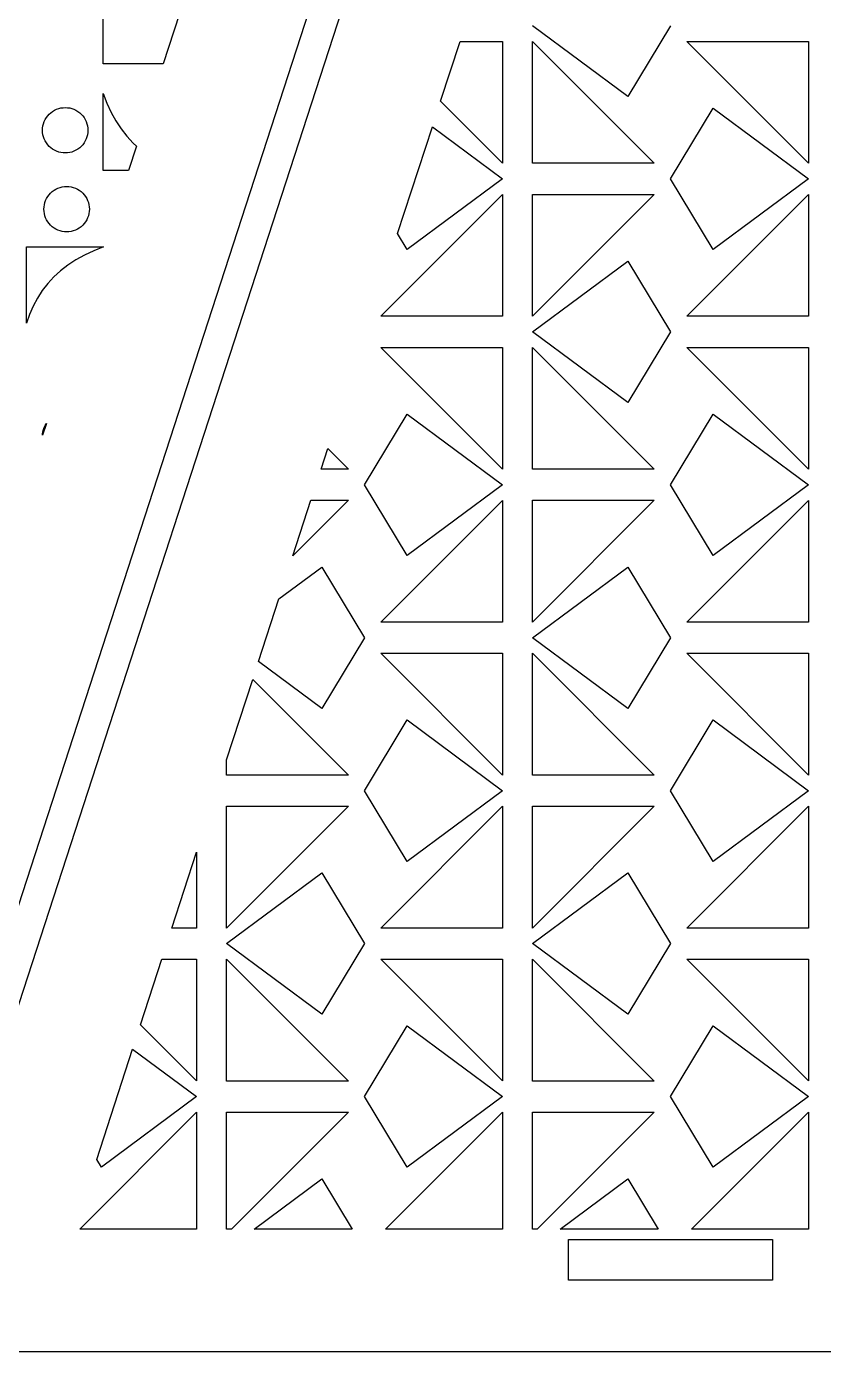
# Model space of a CAD drawing. Header units: metres. Extents: x 20 to 1108, y 20 to 485.
# Drawn here: x 422.6 to 500.8, y 253.8 to 383.8 of the extents above; entities that cross this region are included whole.
import ezdxf

# ---------------------------------------------------------------- set-up
doc = ezdxf.new("R2010")
doc.units = ezdxf.units.M

msp = doc.modelspace()

# ---------------------------------------------------------------- linework, layer by layer
for p, q in [((407.617, 253.826), (482.617, 484.652)), ((485.772, 484.652), (410.772, 253.826)), ((438.989, 389.209), (436.028, 380.096)), ((430.12, 380.096), (430.12, 384.65)), ((481.581, 376.896), (472.242, 383.826)), ((485.769, 383.826), (481.581, 376.896)), ((463.227, 376.435), (465.133, 382.301)), ((465.133, 382.301), (469.304, 382.301)), ((469.304, 382.301), (469.304, 370.357)), ((472.24, 370.352), (472.24, 382.296)), ((472.24, 382.296), (484.183, 370.352)), ((487.361, 382.301), (499.304, 382.301)), ((499.304, 370.357), (487.361, 382.301)), ((499.304, 382.301), (499.304, 370.357)), ((436.028, 380.096), (430.12, 380.096)), ((430.12, 369.655), (430.12, 377.195)), ((430.12, 377.195), (430.494, 376.247)), ((425.181, 375.442), (425.368, 375.554)), ((425.368, 375.554), (425.566, 375.648)), ((425.566, 375.648), (425.772, 375.722)), ((425.772, 375.722), (425.984, 375.775)), ((425.984, 375.775), (426.2, 375.807)), ((426.2, 375.807), (426.418, 375.817)), ((426.418, 375.817), (426.637, 375.807)), ((426.637, 375.807), (426.853, 375.775)), ((426.853, 375.775), (427.065, 375.722)), ((427.065, 375.722), (427.27, 375.648)), ((427.27, 375.648), (427.468, 375.554)), ((427.468, 375.554), (427.657, 375.442)), ((430.494, 376.247), (430.918, 375.346)), ((469.304, 370.357), (463.227, 376.435)), ((485.776, 368.826), (489.962, 375.757)), ((489.962, 375.757), (499.302, 368.826)), ((424.234, 374.025), (424.286, 374.236)), ((424.286, 374.236), (424.361, 374.443)), ((424.361, 374.443), (424.453, 374.64)), ((424.453, 374.64), (424.566, 374.827)), ((424.566, 374.827), (424.697, 375.002)), ((424.697, 375.002), (424.843, 375.164)), ((424.843, 375.164), (425.004, 375.312)), ((425.004, 375.312), (425.181, 375.442)), ((427.657, 375.442), (427.831, 375.312)), ((427.831, 375.312), (427.993, 375.164)), ((427.993, 375.164), (428.14, 375.002)), ((428.14, 375.002), (428.271, 374.827)), ((428.271, 374.827), (428.382, 374.64)), ((428.382, 374.64), (428.476, 374.442)), ((428.476, 374.442), (428.55, 374.236)), ((428.55, 374.236), (428.603, 374.024)), ((430.918, 375.346), (431.387, 374.502)), ((431.387, 374.502), (431.901, 373.722)), ((424.191, 373.589), (424.201, 373.809)), ((424.201, 373.371), (424.191, 373.589)), ((424.201, 373.809), (424.234, 374.025)), ((424.234, 373.155), (424.201, 373.371)), ((424.286, 372.943), (424.234, 373.155)), ((424.361, 372.737), (424.286, 372.943)), ((428.55, 372.943), (428.476, 372.737)), ((428.603, 373.154), (428.55, 372.943)), ((428.603, 374.024), (428.635, 373.808)), ((428.635, 373.37), (428.603, 373.154)), ((428.635, 373.808), (428.645, 373.589)), ((428.645, 373.589), (428.635, 373.37)), ((431.901, 373.722), (432.459, 373)), ((432.459, 373), (433.062, 372.341)), ((459.013, 363.466), (462.415, 373.937)), ((462.415, 373.937), (469.302, 368.826)), ((424.453, 372.539), (424.361, 372.737)), ((424.566, 372.353), (424.453, 372.539)), ((424.697, 372.177), (424.566, 372.353)), ((424.843, 372.015), (424.697, 372.177)), ((425.004, 371.867), (424.843, 372.015)), ((425.181, 371.737), (425.004, 371.867)), ((425.368, 371.625), (425.181, 371.737)), ((427.657, 371.737), (427.468, 371.625)), ((427.831, 371.867), (427.657, 371.737)), ((427.993, 372.015), (427.831, 371.867)), ((428.14, 372.177), (427.993, 372.015)), ((428.271, 372.353), (428.14, 372.177)), ((428.382, 372.539), (428.271, 372.353)), ((428.476, 372.737), (428.382, 372.539)), ((433.405, 372.023), (432.635, 369.655)), ((433.062, 372.341), (433.405, 372.023)), ((425.566, 371.531), (425.368, 371.625)), ((425.772, 371.457), (425.566, 371.531)), ((425.983, 371.404), (425.772, 371.457)), ((426.2, 371.373), (425.983, 371.404)), ((426.418, 371.362), (426.2, 371.373)), ((426.636, 371.372), (426.418, 371.362)), ((426.852, 371.404), (426.636, 371.372)), ((427.065, 371.457), (426.852, 371.404)), ((427.27, 371.531), (427.065, 371.457)), ((427.468, 371.625), (427.27, 371.531)), ((484.183, 370.352), (472.24, 370.352)), ((432.635, 369.655), (430.12, 369.655)), ((425.317, 367.703), (425.504, 367.817)), ((425.504, 367.817), (425.702, 367.909)), ((425.702, 367.909), (425.908, 367.984)), ((425.908, 367.984), (426.12, 368.036)), ((426.12, 368.036), (426.336, 368.069)), ((426.336, 368.069), (426.555, 368.079)), ((426.555, 368.079), (426.773, 368.069)), ((426.773, 368.069), (426.99, 368.036)), ((426.99, 368.036), (427.201, 367.984)), ((427.201, 367.984), (427.407, 367.909)), ((427.407, 367.909), (427.605, 367.817)), ((427.605, 367.817), (427.792, 367.703)), ((469.302, 368.826), (459.962, 361.896)), ((489.962, 361.896), (485.776, 368.826)), ((499.302, 368.826), (489.962, 361.896)), ((424.37, 366.287), (424.423, 366.498)), ((424.423, 366.498), (424.496, 366.704)), ((424.496, 366.704), (424.59, 366.902)), ((424.59, 366.902), (424.702, 367.089)), ((424.702, 367.089), (424.832, 367.266)), ((424.832, 367.266), (424.98, 367.428)), ((424.98, 367.428), (425.142, 367.573)), ((425.142, 367.573), (425.317, 367.703)), ((427.792, 367.703), (427.968, 367.573)), ((427.968, 367.573), (428.13, 367.427)), ((428.13, 367.427), (428.277, 367.266)), ((428.277, 367.266), (428.407, 367.089)), ((428.407, 367.089), (428.519, 366.902)), ((428.519, 366.902), (428.613, 366.704)), ((428.613, 366.704), (428.687, 366.498)), ((428.687, 366.498), (428.74, 366.286)), ((457.361, 355.352), (469.304, 367.296)), ((469.304, 367.296), (469.304, 355.352)), ((472.24, 367.301), (484.183, 367.301)), ((484.183, 367.301), (472.24, 355.357)), ((472.24, 355.357), (472.24, 367.301)), ((487.361, 355.352), (499.304, 367.296)), ((499.304, 367.296), (499.304, 355.352)), ((424.327, 365.852), (424.338, 366.07)), ((424.338, 365.634), (424.327, 365.852)), ((424.338, 366.07), (424.37, 366.287)), ((424.369, 365.417), (424.338, 365.634)), ((424.423, 365.205), (424.369, 365.417)), ((424.496, 364.999), (424.423, 365.205)), ((428.687, 365.205), (428.613, 364.999)), ((428.74, 365.416), (428.687, 365.205)), ((428.74, 366.286), (428.772, 366.07)), ((428.771, 365.634), (428.74, 365.416)), ((428.782, 365.852), (428.771, 365.634)), ((428.772, 366.07), (428.782, 365.852)), ((424.59, 364.802), (424.496, 364.999)), ((424.702, 364.614), (424.59, 364.802)), ((424.832, 364.439), (424.702, 364.614)), ((424.979, 364.277), (424.832, 364.439)), ((425.142, 364.13), (424.979, 364.277)), ((425.317, 364), (425.142, 364.13)), ((425.504, 363.888), (425.317, 364)), ((425.702, 363.794), (425.504, 363.888)), ((427.605, 363.888), (427.407, 363.794)), ((427.792, 364), (427.605, 363.888)), ((427.968, 364.13), (427.792, 364)), ((428.13, 364.277), (427.968, 364.13)), ((428.277, 364.439), (428.13, 364.277)), ((428.407, 364.614), (428.277, 364.439)), ((428.519, 364.802), (428.407, 364.614)), ((428.613, 364.999), (428.519, 364.802)), ((425.908, 363.721), (425.702, 363.794)), ((426.119, 363.667), (425.908, 363.721)), ((426.336, 363.636), (426.119, 363.667)), ((426.555, 363.624), (426.336, 363.636)), ((426.773, 363.635), (426.555, 363.624)), ((426.989, 363.666), (426.773, 363.635)), ((427.201, 363.721), (426.989, 363.666)), ((427.407, 363.794), (427.201, 363.721)), ((459.962, 361.896), (459.013, 363.466)), ((422.62, 362.15), (430.16, 362.15)), ((422.62, 354.67), (422.62, 362.15)), ((428.31, 361.352), (427.468, 360.884)), ((429.212, 361.776), (428.31, 361.352)), ((430.16, 362.15), (429.212, 361.776)), ((426.686, 360.369), (425.965, 359.812)), ((427.468, 360.884), (426.686, 360.369)), ((472.242, 353.826), (481.581, 360.757)), ((481.581, 360.757), (485.769, 353.826)), ((425.306, 359.208), (424.705, 358.561)), ((425.965, 359.812), (425.306, 359.208)), ((424.166, 357.868), (423.687, 357.133)), ((424.705, 358.561), (424.166, 357.868)), ((423.27, 356.351), (422.911, 355.525)), ((423.687, 357.133), (423.27, 356.351)), ((422.911, 355.525), (422.62, 354.67)), ((469.304, 355.352), (457.361, 355.352)), ((499.304, 355.352), (487.361, 355.352)), ((481.581, 346.896), (472.242, 353.826)), ((485.769, 353.826), (481.581, 346.896)), ((457.361, 352.301), (469.304, 352.301)), ((469.304, 340.357), (457.361, 352.301)), ((469.304, 352.301), (469.304, 340.357)), ((472.24, 340.352), (472.24, 352.296)), ((472.24, 352.296), (484.183, 340.352)), ((487.361, 352.301), (499.304, 352.301)), ((499.304, 340.357), (487.361, 352.301)), ((499.304, 352.301), (499.304, 340.357)), ((455.776, 338.826), (459.962, 345.757)), ((459.962, 345.757), (469.302, 338.826)), ((485.776, 338.826), (489.962, 345.757)), ((489.962, 345.757), (499.302, 338.826)), ((424.57, 344.831), (424.196, 343.68)), ((424.286, 344.236), (424.361, 344.443)), ((424.361, 344.443), (424.453, 344.64)), ((424.453, 344.64), (424.566, 344.827)), ((424.566, 344.827), (424.57, 344.831)), ((424.196, 343.68), (424.201, 343.809)), ((424.201, 343.809), (424.234, 344.025)), ((424.234, 344.025), (424.286, 344.236)), ((451.503, 340.352), (452.161, 342.374)), ((452.161, 342.374), (454.183, 340.352)), ((454.183, 340.352), (451.503, 340.352)), ((484.183, 340.352), (472.24, 340.352)), ((459.962, 331.896), (455.776, 338.826)), ((469.302, 338.826), (459.962, 331.896)), ((489.962, 331.896), (485.776, 338.826)), ((499.302, 338.826), (489.962, 331.896)), ((454.183, 337.301), (448.745, 331.862)), ((448.745, 331.862), (450.512, 337.301)), ((450.512, 337.301), (454.183, 337.301)), ((457.361, 325.352), (469.304, 337.296)), ((469.304, 337.296), (469.304, 325.352)), ((472.24, 337.301), (484.183, 337.301)), ((484.183, 337.301), (472.24, 325.357)), ((472.24, 325.357), (472.24, 337.301)), ((487.361, 325.352), (499.304, 337.296)), ((499.304, 337.296), (499.304, 325.352)), ((447.371, 327.633), (451.581, 330.757)), ((451.581, 330.757), (455.769, 323.826)), ((472.242, 323.826), (481.581, 330.757)), ((481.581, 330.757), (485.769, 323.826)), ((445.377, 321.499), (447.371, 327.633)), ((469.304, 325.352), (457.361, 325.352)), ((499.304, 325.352), (487.361, 325.352)), ((455.769, 323.826), (451.581, 316.896)), ((481.581, 316.896), (472.242, 323.826)), ((485.769, 323.826), (481.581, 316.896)), ((457.361, 322.301), (469.304, 322.301)), ((469.304, 310.357), (457.361, 322.301)), ((469.304, 322.301), (469.304, 310.357)), ((472.24, 310.352), (472.24, 322.296)), ((472.24, 322.296), (484.183, 310.352)), ((487.361, 322.301), (499.304, 322.301)), ((499.304, 310.357), (487.361, 322.301)), ((499.304, 322.301), (499.304, 310.357)), ((451.581, 316.896), (445.377, 321.499)), ((442.24, 311.841), (444.803, 319.732)), ((444.803, 319.732), (454.183, 310.352)), ((455.776, 308.826), (459.962, 315.757)), ((459.962, 315.757), (469.302, 308.826)), ((485.776, 308.826), (489.962, 315.757)), ((489.962, 315.757), (499.302, 308.826)), ((442.24, 310.352), (442.24, 311.841)), ((454.183, 310.352), (442.24, 310.352)), ((484.183, 310.352), (472.24, 310.352)), ((459.962, 301.896), (455.776, 308.826)), ((469.302, 308.826), (459.962, 301.896)), ((489.962, 301.896), (485.776, 308.826)), ((499.302, 308.826), (489.962, 301.896)), ((442.24, 307.301), (454.183, 307.301)), ((454.183, 307.301), (442.24, 295.357)), ((442.24, 295.357), (442.24, 307.301)), ((457.361, 295.352), (469.304, 307.296)), ((469.304, 307.296), (469.304, 295.352)), ((472.24, 307.301), (484.183, 307.301)), ((484.183, 307.301), (472.24, 295.357)), ((472.24, 295.357), (472.24, 307.301)), ((487.361, 295.352), (499.304, 307.296)), ((499.304, 307.296), (499.304, 295.352)), ((436.882, 295.352), (439.304, 302.807)), ((439.304, 302.807), (439.304, 295.352)), ((442.242, 293.826), (451.581, 300.757)), ((451.581, 300.757), (455.769, 293.826)), ((472.242, 293.826), (481.581, 300.757)), ((481.581, 300.757), (485.769, 293.826)), ((439.304, 295.352), (436.882, 295.352)), ((469.304, 295.352), (457.361, 295.352)), ((499.304, 295.352), (487.361, 295.352)), ((451.581, 286.896), (442.242, 293.826)), ((455.769, 293.826), (451.581, 286.896)), ((481.581, 286.896), (472.242, 293.826)), ((485.769, 293.826), (481.581, 286.896)), ((433.798, 285.862), (435.891, 292.301)), ((435.891, 292.301), (439.304, 292.301)), ((439.304, 292.301), (439.304, 280.357)), ((442.24, 280.352), (442.24, 292.296)), ((442.24, 292.296), (454.183, 280.352)), ((457.361, 292.301), (469.304, 292.301)), ((469.304, 280.357), (457.361, 292.301)), ((469.304, 292.301), (469.304, 280.357)), ((472.24, 280.352), (472.24, 292.296)), ((472.24, 292.296), (484.183, 280.352)), ((487.361, 292.301), (499.304, 292.301)), ((499.304, 280.357), (487.361, 292.301)), ((499.304, 292.301), (499.304, 280.357)), ((439.304, 280.357), (433.798, 285.862)), ((455.776, 278.826), (459.962, 285.757)), ((459.962, 285.757), (469.302, 278.826)), ((485.776, 278.826), (489.962, 285.757)), ((489.962, 285.757), (499.302, 278.826)), ((429.506, 272.651), (433.026, 283.484)), ((433.026, 283.484), (439.302, 278.826)), ((454.183, 280.352), (442.24, 280.352)), ((484.183, 280.352), (472.24, 280.352)), ((439.302, 278.826), (429.962, 271.896)), ((459.962, 271.896), (455.776, 278.826)), ((469.302, 278.826), (459.962, 271.896)), ((489.962, 271.896), (485.776, 278.826)), ((499.302, 278.826), (489.962, 271.896)), ((427.835, 265.826), (439.304, 277.296)), ((439.304, 277.296), (439.304, 265.826)), ((442.24, 265.826), (442.24, 277.301)), ((442.24, 277.301), (454.183, 277.301)), ((454.183, 277.301), (442.709, 265.826)), ((457.835, 265.826), (469.304, 277.296)), ((469.304, 277.296), (469.304, 265.826)), ((472.24, 265.826), (472.24, 277.301)), ((472.24, 277.301), (484.183, 277.301)), ((484.183, 277.301), (472.709, 265.826)), ((487.835, 265.826), (499.304, 277.296)), ((499.304, 277.296), (499.304, 265.826)), ((429.962, 271.896), (429.506, 272.651)), ((444.937, 265.826), (451.581, 270.757)), ((451.581, 270.757), (454.561, 265.826)), ((474.937, 265.826), (481.581, 270.757)), ((481.581, 270.757), (484.56, 265.826)), ((439.304, 265.826), (427.835, 265.826)), ((442.709, 265.826), (442.24, 265.826)), ((454.561, 265.826), (444.937, 265.826)), ((469.304, 265.826), (457.835, 265.826)), ((472.709, 265.826), (472.24, 265.826)), ((484.56, 265.826), (474.937, 265.826)), ((499.304, 265.826), (487.835, 265.826)), ((475.772, 260.826), (475.772, 264.826)), ((475.772, 264.826), (495.772, 264.826)), ((495.772, 264.826), (495.772, 260.826)), ((495.772, 260.826), (475.772, 260.826)), ((410.772, 253.826), (560.772, 253.826))]:
    msp.add_line(p, q)

doc.saveas('drawing.dxf')
